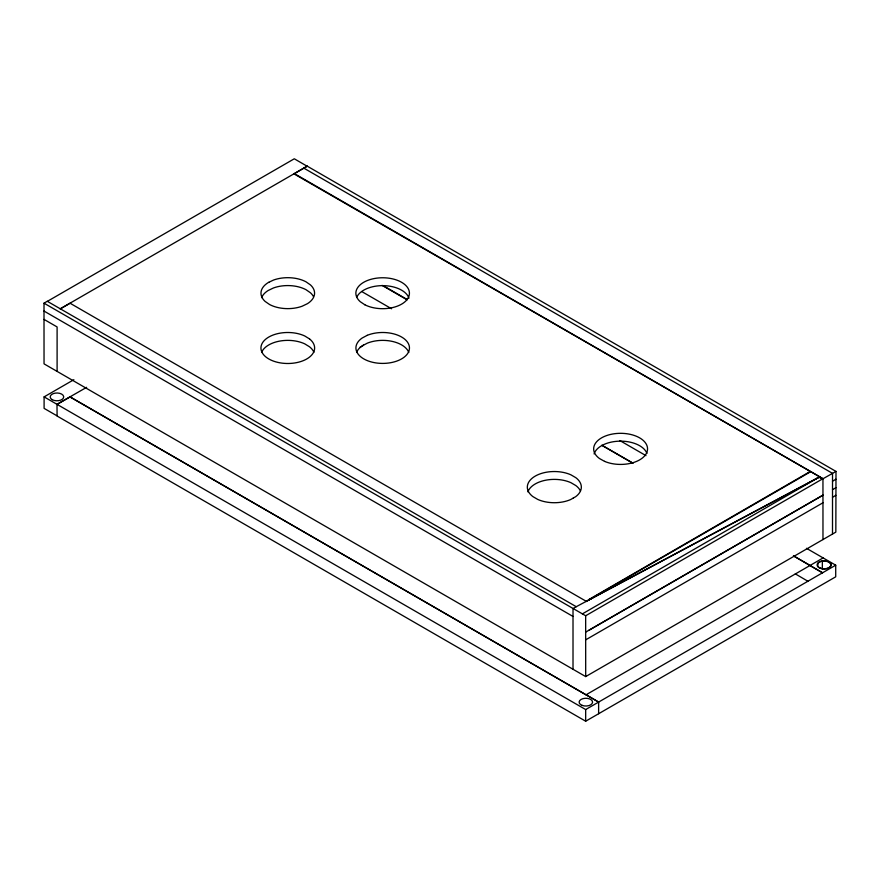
<?xml version="1.0" encoding="UTF-8"?>
<svg xmlns="http://www.w3.org/2000/svg" width="880" height="880" viewBox="0 0 880 880"><rect width="100%" height="100%" fill="white"/><g stroke="black" fill="none" stroke-linecap="round" stroke-linejoin="round"><path stroke-width="1.32" d="M44 311.058L44.011 303.171L47.278 301.29L576.246 606.705L819.731 476.916L822.943 478.775L836 471.416L835.835 532.125L585.695 676.588L44.044 363.858L44 311.058L573.012 616.451L573.012 669.262M57.101 371.404L57.101 326.942L44.044 319.407M573.012 616.451L573.023 608.564L576.246 606.705M832.502 534.083L832.524 473.363L303.82 168.124L60.126 308.902M822.338 568.942L822.36 561.198M585.695 676.588L585.662 615.758L44.011 303.171M294.096 173.932L822.954 478.665L822.976 539.583M294.261 173.668L307.241 166.166L836 471.416M830.72 565.697L830.115 566.643A6.721 3.872 0.2 0 1 824.505 568.755L822.789 568.689A6.721 3.872 0.2 0 1 817.729 566.104L818.125 563.156A6.721 3.872 0.2 0 1 821.986 561.22L823.746 561.044A6.721 3.872 0.2 0 1 830.687 565.686M586.025 601.546L809.996 472.087M585.662 615.758L822.954 478.665M832.502 497.277L835.835 495.308M588.731 599.621L809.952 471.625M47.212 301.444L294.294 158.785L307.197 166.265M56.98 415.811L44.099 408.375L44.099 396.88L73.865 379.687M86.636 387.332L56.98 404.316L57.101 416.042L585.673 721.215L835.714 576.818L835.714 565.191L806.476 548.306M57.101 404.382L70.048 396.913L598.62 702.075L598.62 713.735M589.006 599.819L591.382 598.444M582.373 613.877L819.665 476.784L294.305 173.569M585.728 632.093L823.13 495.066L588.962 630.234M585.684 639.848L822.976 502.766M823.119 557.92L586.025 694.804L70.048 396.913M44.099 396.88L585.673 709.555L835.714 565.191M303.82 168.124L307.241 166.166M60.335 308.825L70.059 303.226L586.025 601.183M832.491 489.687L835.923 487.707M832.502 481.195L835.934 479.226M822.272 479.072L818.983 477.191L587.818 600.512M383.449 285.813L407.231 299.541M382.074 285.373L407.044 299.783M361.834 291.599L391.556 308.759M619.828 440.55L645.975 455.642M602.019 445.335L632.929 463.177M810.073 565.455L793.43 555.841L822.558 572.792L809.963 565.521M601.887 445.28L632.797 463.122M795.311 573.87L807.906 581.251M586.025 694.694L598.62 702.075M585.673 709.555L585.673 721.215M363.627 344.729A6.798 3.927 0 0 1 362.846 345.653L361.68 346.423A6.798 3.927 0 0 1 360.206 346.995M356.642 352.22A26.785 15.466 0 0 1 362.098 345.939L367.235 343.2A26.785 15.466 0 0 1 408.804 352.429M261.613 352.418A26.851 15.499 0 0 1 304.733 343.849L309.54 346.797A26.851 15.499 0 0 1 313.907 352.297M527.879 491.843A27.005 15.598 0 0 1 570.922 482.68L575.872 485.584A27.005 15.598 0 0 1 580.47 491.062M356.851 296.978A26.774 15.455 0 0 1 383.746 285.648A26.774 15.455 0 0 1 408.958 298.21M594.099 453.926A26.939 15.554 0 0 1 620.169 441.155A26.939 15.554 0 0 1 646.943 453.431M261.635 297.627A26.807 15.477 0 0 1 268.103 290.543L273.482 287.958A26.807 15.477 0 0 1 305.976 289.685L310.453 292.787A26.807 15.477 0 0 1 313.379 296.45M573.265 498.058L570.625 499.565A27.005 15.598 0 0 1 537.746 499.433L532.796 496.54A27.005 15.598 0 0 1 535.37 476.025A27.005 15.598 0 0 1 570.922 474.826L575.872 477.719A27.005 15.598 0 0 1 575.652 496.705L573.265 498.058M367.235 335.324L362.098 338.063A26.785 15.466 0 0 0 375.848 362.901A26.785 15.466 0 0 0 409.035 345.213A26.785 15.466 0 0 0 367.235 335.324M268.906 282.26L268.103 282.656A26.807 15.477 0 0 0 265.111 301.422L269.577 304.524A26.807 15.477 0 0 0 302.071 306.251L307.45 303.666A26.807 15.477 0 0 0 310.442 284.9L305.976 281.798A26.807 15.477 0 0 0 273.482 280.071L268.906 282.26M604.549 461.362L599.489 458.535A26.939 15.554 0 0 1 614.35 433.741A26.939 15.554 0 0 1 646.998 451.99A26.939 15.554 0 0 1 604.549 461.362M309.54 338.921L304.733 335.973A26.851 15.499 0 0 0 261.756 344.201A26.851 15.499 0 0 0 292.842 363.22A26.851 15.499 0 0 0 309.54 338.921M364.826 304.766L360.261 301.708A26.774 15.455 0 0 1 378.796 277.926A26.774 15.455 0 0 1 408.298 297.671A26.774 15.455 0 0 1 364.826 304.766M52.272 399.707A6.754 3.905 0 0 0 63.514 397.815A6.754 3.905 0 0 0 55.055 393.151A6.754 3.905 0 0 0 52.272 399.707M582.098 705.364A6.71 3.872 0 0 0 592.548 702.427A6.71 3.872 0 0 0 582.912 698.665A6.71 3.872 0 0 0 582.098 705.364M819.731 568.084A7.084 4.092 0 0 0 831.171 565.521A7.084 4.092 0 0 0 821.601 561.077A7.084 4.092 0 0 0 819.731 568.084"/></g></svg>
